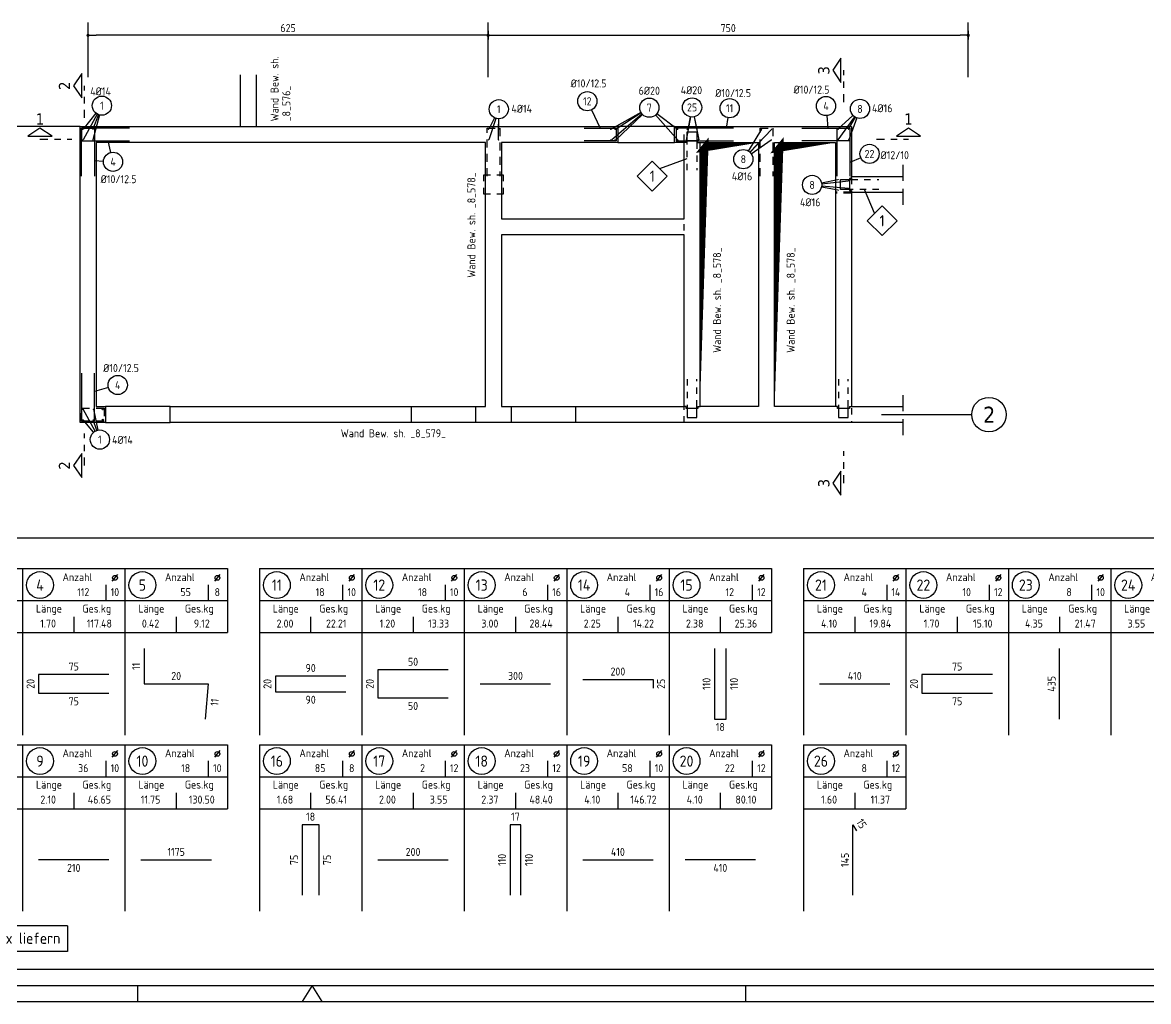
# Model space of a CAD drawing. Extents: x -17.6 to 69.4, y 0 to 29.7.
# Drawn here: x 21.25 to 38.84, y 0 to 15.29 of the extents above; entities that cross this region are included whole.
import ezdxf
from ezdxf.enums import TextEntityAlignment as Align

# ---------------------------------------------------------------- set-up
doc = ezdxf.new("R2010")
doc.units = 0
doc.header["$LTSCALE"] = 0.5
for name, pattern in [('AUSGEZOGEN', [1000.01, 1000, 0.01]), ('DASHDOTSMALL', [1.05, 0.5, -0.25, 0.05, -0.25]), ('DASHED', [0.75, 0.5, -0.25]), ('DOT', [0.175, 0.05, -0.125]), ('HIDDEN', [0.375, 0.25, -0.125]), ('HIDDEN2', [0.187, 0.125, -0.062]), ('STRICHPUNKT2', [0.55, 0.25, -0.125, 0.05, -0.125])]:
    doc.linetypes.add(name, pattern=pattern)
for name, color, linetype in [('ACHSEN', 7, 'Continuous'), ('BETON', 7, 'Continuous'), ('DG', 7, 'Continuous'), ('grau_dunkel', 7, 'Continuous'), ('HBT', 7, 'Continuous'), ('HILFE', 7, 'Continuous'), ('MASSE', 7, 'Continuous'), ('OBJEKT', 7, 'Continuous'), ('RAHMEN', 7, 'Continuous'), ('RND', 7, 'Continuous'), ('RND_BILD', 7, 'Continuous'), ('SCHNITTE', 7, 'Continuous'), ('SFP_Achsen', 7, 'Continuous'), ('TEXT', 7, 'Continuous'), ('VERDECKT', 7, 'Continuous')]:
    doc.layers.add(name, color=color, linetype=linetype)
doc.layers.add('NOPLOT', color=7, linetype='Continuous', plot=False)
doc.styles.add('helv', font='tahoma.ttf')
doc.styles.add('txt', font='isocp.shx')
doc.dimstyles.new('DOT_I', dxfattribs={"dimscale": 0.5, "dimtxt": 0.25, "dimasz": 0.25, "dimexe": 0.1, "dimexo": 0.3, "dimgap": 0.1, "dimtad": 1, "dimdec": 3, "dimzin": 3, "dimtxsty": 'txt', "dimblk": 'DOT', "dimblk1": 'DOT', "dimblk2": 'DOT', "dimsah": 1, "dimcen": 0.1, "dimse1": 1, "dimse2": 1, "dimazin": 0, "dimtfac": 1, "dimtdec": 4, "dimtix": 1, "dimtmove": 2, "dimatfit": 3, "dimfxl": 0, "dimtvp": 1, "dimtolj": 1, "dimtzin": 0, "dimarcsym": 0})

# ---------------------------------------------------------------- blocks, each defined once
blk = doc.blocks.new('SCHN-2')
at = {"layer": 'SCHNITTE', "color": 6, "linetype": 'Continuous'}
blk.add_lwpolyline([(0.378, 0.088), (0, 0.34), (-0.378, 0.088)], close=True, dxfattribs=at)
at = {"layer": 'SCHNITTE', "color": 1, "linetype": 'DASHDOTSMALL', "style": 'helv'}
blk.add_attdef('SCHN-2', text='', height=0.35, dxfattribs=at).set_placement((0, 0.45), align=Align.CENTER)
blk = doc.blocks.new('RND_HIN')
at = {"layer": 'RND', "color": 7, "linetype": 'Continuous'}
blk.add_circle((0, 0), 0.3, dxfattribs=at)
at = {"layer": 'RND', "color": 7, "linetype": 'Continuous', "style": 'txt'}
blk.add_attdef('POSI', text='', height=0.25, dxfattribs=at).set_placement((0, 0), align=Align.MIDDLE)
blk = doc.blocks.new('A1-19-0')
at = {"layer": 'RAHMEN', "color": 5}
blk.add_line((2, 0.5), (102.6, 0.5), dxfattribs=at)
at = {"layer": 'RAHMEN', "color": 7}
for p, q in [((46.1, 0), (46.1, 0.5)), ((65.1, 0), (65.1, 0.5))]:
    blk.add_line(p, q, dxfattribs=at)
at = {"layer": 'RAHMEN', "color": 7, "linetype": 'Continuous'}
for p, q in [((51.55, 0.5), (51.24, 0)), ((51.86, 0), (51.55, 0.5))]:
    blk.add_line(p, q, dxfattribs=at)
at = {"layer": 'RAHMEN'}
blk.add_line((0, 0), (103.1, 0), dxfattribs=at)
blk = doc.blocks.new('DOT')
at = {"layer": 'MASSE', "color": 7, "linetype": 'Continuous'}
for p, q in [((0, 0), (-1, 0)), ((0, 0.54), (0, -0.54))]:
    blk.add_line(p, q, dxfattribs=at)
at = {"layer": 'MASSE', "color": 7, "linetype": 'Continuous', "const_width": 0.2}
blk.add_lwpolyline([(-0.1, 0, 1), (0.1, 0, 1)], format="xyb", close=True, dxfattribs=at)
blk = doc.blocks.new('*D24')
at = {"layer": 'Defpoints', "color": 0, "linetype": 'AUSGEZOGEN', "transparency": 16777216}
for p in [(22.274, 15.094), (22.274, 15.094), (28.524, 15.094)]:
    blk.add_point(p, dxfattribs=at)
at = {"layer": 'MASSE', "color": 0, "linetype": 'AUSGEZOGEN', "lineweight": -2, "transparency": 16777216}
blk.add_line((28.399, 15.094), (22.399, 15.094), dxfattribs=at)
at = {"layer": 'MASSE', "color": 0, "linetype": 'AUSGEZOGEN', "lineweight": -2, "transparency": 16777216, "xscale": 0.125, "yscale": 0.125, "zscale": 0.125, "rotation": 180}
blk.add_blockref('DOT', (22.274, 15.094), dxfattribs=at)
at = {"layer": 'MASSE', "color": 0, "linetype": 'AUSGEZOGEN', "lineweight": -2, "transparency": 16777216, "xscale": 0.125, "yscale": 0.125, "zscale": 0.125}
blk.add_blockref('DOT', (28.524, 15.094), dxfattribs=at)
at = {"layer": 'MASSE', "color": 0, "linetype": 'AUSGEZOGEN', "transparency": 16777216, "insert": (25.399, 15.207), "char_height": 0.125, "attachment_point": 5, "style": 'txt'}
blk.add_mtext('\\A1;625', dxfattribs=at)
blk = doc.blocks.new('*D25')
at = {"layer": 'Defpoints', "color": 0, "linetype": 'AUSGEZOGEN', "transparency": 16777216}
for p in [(28.524, 15.094), (36.024, 15.094), (36.024, 15.094)]:
    blk.add_point(p, dxfattribs=at)
at = {"layer": 'MASSE', "color": 0, "linetype": 'AUSGEZOGEN', "lineweight": -2, "transparency": 16777216}
blk.add_line((28.649, 15.094), (35.899, 15.094), dxfattribs=at)
at = {"layer": 'MASSE', "color": 0, "linetype": 'AUSGEZOGEN', "lineweight": -2, "transparency": 16777216, "xscale": 0.125, "yscale": 0.125, "zscale": 0.125, "rotation": 180}
blk.add_blockref('DOT', (28.524, 15.094), dxfattribs=at)
at = {"layer": 'MASSE', "color": 0, "linetype": 'AUSGEZOGEN', "lineweight": -2, "transparency": 16777216, "xscale": 0.125, "yscale": 0.125, "zscale": 0.125}
blk.add_blockref('DOT', (36.024, 15.094), dxfattribs=at)
at = {"layer": 'MASSE', "color": 0, "linetype": 'AUSGEZOGEN', "transparency": 16777216, "insert": (32.274, 15.207), "char_height": 0.125, "attachment_point": 5, "style": 'txt'}
blk.add_mtext('\\A1;750', dxfattribs=at)
blk = doc.blocks.new('RND_LIS2')
at = {"layer": 'RND', "color": 3, "linetype": 'Continuous'}
for p, q in [((0, 0), (0, -5.2)), ((0, 0), (3.2, 0)), ((3.2, 0), (3.2, -2)), ((2.6, -0.503), (2.6, -1)), ((0, -1), (3.2, -1)), ((1.6, -1.503), (1.6, -2)), ((0, -2), (3.2, -2))]:
    blk.add_line(p, q, dxfattribs=at)
at = {"layer": 'RND', "color": 7, "linetype": 'Continuous'}
blk.add_line((2.805, -0.39), (2.973, -0.186), dxfattribs=at)
at = {"layer": 'RND', "color": 1, "linetype": 'Continuous'}
blk.add_circle((0.545, -0.513), 0.42, dxfattribs=at)
at = {"layer": 'RND', "color": 7, "linetype": 'Continuous'}
blk.add_circle((2.889, -0.288), 0.075, dxfattribs=at)
at = {"layer": 'RND', "color": 7, "linetype": 'Continuous', "style": 'txt'}
for s, p in [('Anzahl', (1.249, -0.391)), ('Länge', (0.42, -1.373)), ('Ges.kg', (1.872, -1.373))]:
    blk.add_text(s, height=0.25, dxfattribs=at).set_placement(p)
at = {"layer": 'RND', "color": 1, "linetype": 'Continuous', "style": 'txt'}
blk.add_attdef('POS1', text='', height=0.35, dxfattribs=at).set_placement((0.545, -0.513), align=Align.MIDDLE)
at = {"layer": 'RND', "color": 7, "linetype": 'Continuous', "style": 'txt'}
for tag, p in [('STK1', (1.897, -0.859)), ('DS1', (2.885, -0.859)), ('LANG1', (0.8, -1.841)), ('GEW', (2.4, -1.841))]:
    blk.add_attdef(tag, text='', height=0.25, dxfattribs=at).set_placement(p, align=Align.CENTER)
blk = doc.blocks.new('RND_SUM')
at = {"layer": 'RND', "color": 5, "linetype": 'Continuous'}
for p, q in [((0, 0), (0, 0.8)), ((11, 0.8), (0, 0.8)), ((11, 0.8), (11, 0)), ((11, 0), (0, 0))]:
    blk.add_line(p, q, dxfattribs=at)
at = {"layer": 'RND', "color": 1, "linetype": 'Continuous', "style": 'txt'}
for s, p in [('Rundstahl', (0.292, 0.235)), ('kg', (6.483, 0.235))]:
    blk.add_text(s, height=0.35, dxfattribs=at).set_placement(p)
blk.add_text('x liefern', height=0.35, dxfattribs=at).set_placement((10.784, 0.235), align=Align.RIGHT)
for tag, p in [('RND-S', (6.203, 0.235)), ('RND-Z', (8.59, 0.235))]:
    blk.add_attdef(tag, text='', height=0.35, dxfattribs=at).set_placement(p, align=Align.RIGHT)

msp = doc.modelspace()

# ---------------------------------------------------------------- linework, layer by layer
at = {"layer": 'ACHSEN', "color": 140, "linetype": 'AUSGEZOGEN'}
for p, q in [((22.274, 14.439), (22.274, 15.294)), ((28.524, 14.439), (28.524, 15.294)), ((36.024, 14.439), (36.024, 15.294)), ((34.667, 9.168), (36.077, 9.168))]:
    msp.add_line(p, q, dxfattribs=at)
at = {"layer": 'BETON', "color": 6, "linetype": 'AUSGEZOGEN', "lineweight": -2}
for p, q in [((22.149, 9.043), (22.149, 13.668)), ((22.149, 13.668), (30.549, 13.668)), ((30.549, 13.668), (30.549, 13.418)), ((31.434, 13.418), (31.434, 13.668)), ((31.434, 13.668), (34.199, 13.668)), ((34.199, 13.668), (34.199, 12.888)), ((28.484, 13.418), (22.399, 13.418)), ((22.399, 13.418), (22.4, 9.293)), ((28.484, 9.293), (28.484, 13.418)), ((30.549, 13.418), (28.734, 13.418)), ((28.734, 13.418), (28.734, 12.228)), ((31.584, 13.418), (31.434, 13.418)), ((31.584, 12.228), (31.584, 13.418)), ((34.199, 12.888), (35.003, 12.888)), ((35.003, 12.638), (34.199, 12.638)), ((34.199, 12.638), (34.199, 9.293)), ((28.734, 12.228), (31.584, 12.228)), ((31.584, 11.978), (28.734, 11.978)), ((28.734, 11.978), (28.734, 9.293)), ((31.584, 9.293), (31.584, 11.978)), ((22.4, 9.293), (22.549, 9.293)), ((22.549, 9.293), (22.549, 9.043)), ((28.334, 9.043), (28.334, 9.293)), ((28.334, 9.293), (28.484, 9.293)), ((28.734, 9.293), (28.884, 9.293)), ((28.884, 9.293), (28.884, 9.043)), ((29.894, 9.043), (29.894, 9.293)), ((29.894, 9.293), (31.584, 9.293)), ((34.199, 9.293), (35.003, 9.293)), ((22.549, 9.043), (22.149, 9.043)), ((28.884, 9.043), (28.334, 9.043)), ((35.003, 9.043), (29.894, 9.043))]:
    msp.add_line(p, q, dxfattribs=at)
for points in [[(31.834, 9.293), (31.834, 13.418), (32.749, 13.418), (32.749, 9.293)], [(23.559, 9.293), (27.324, 9.293), (27.324, 9.043), (23.559, 9.043)]]:
    msp.add_lwpolyline(points, close=True, dxfattribs=at)
msp.add_lwpolyline([(32.999, 13.418), (33.949, 13.418), (33.949, 9.293), (33, 9.293), (33, 13.418)], dxfattribs=at)
at = {"layer": 'DG', "color": 7, "linetype": 'DOT', "lineweight": -2}
for points in [[(31.584, 13.668), (34.199, 13.668), (34.199, 9.043), (31.584, 9.043), (31.584, 13.668)], [(31.834, 13.418), (32.749, 13.418), (32.749, 9.293), (31.834, 9.293), (31.834, 13.418)], [(32.999, 13.418), (33.949, 13.418), (33.949, 9.293), (32.999, 9.293), (32.999, 13.418)]]:
    msp.add_lwpolyline(points, dxfattribs=at)
msp.add_lwpolyline([(28.459, 12.913), (28.759, 12.913), (28.759, 12.613), (28.459, 12.613)], close=True, dxfattribs=at)
at = {"layer": 'grau_dunkel', "color": 21}
for points in [[(31.834, 9.293, 0, 0.134, 0), (31.901, 13.417, 0, 0, 0), (31.841, 13.344, 0.149, 0, 0), (32.749, 13.418, 0, 0, 0)], [(33, 9.293, 0, 0.139, 0), (33.069, 13.417, 0, 0, 0), (33.006, 13.341, 0.155, 0, 0), (33.949, 13.418, 0, 0, 0)]]:
    msp.add_lwpolyline(points, format="xyseb", dxfattribs=at)
at = {"layer": 'HBT', "color": 102, "linetype": 'AUSGEZOGEN'}
for p, q in [((31.616, 13.418), (31.584, 13.418)), ((31.802, 13.418), (31.834, 13.418)), ((34.199, 12.856), (34.199, 12.888)), ((34.199, 12.67), (34.199, 12.638)), ((31.616, 9.293), (31.584, 9.293)), ((31.802, 9.293), (31.834, 9.293)), ((33.981, 9.293), (33.949, 9.293)), ((34.167, 9.293), (34.199, 9.293))]:
    msp.add_line(p, q, dxfattribs=at)
at = {"layer": 'HBT', "color": 1, "linetype": 'AUSGEZOGEN'}
for points in [[(31.632, 13.448), (31.632, 13.588), (31.786, 13.588), (31.786, 13.448)], [(31.632, 13.448), (31.632, 13.588), (31.786, 13.588), (31.786, 13.448)], [(34.169, 12.686), (34.029, 12.686), (34.029, 12.84), (34.169, 12.84)], [(34.169, 12.686), (34.029, 12.686), (34.029, 12.84), (34.169, 12.84)], [(31.632, 9.263), (31.632, 9.123), (31.786, 9.123), (31.786, 9.263)], [(33.997, 9.263), (33.997, 9.123), (34.151, 9.123), (34.151, 9.263)]]:
    msp.add_lwpolyline(points, dxfattribs=at)
at = {"layer": 'HBT', "color": 102, "linetype": 'AUSGEZOGEN'}
for points in [[(31.802, 13.418), (31.802, 13.448), (31.616, 13.448), (31.616, 13.418)], [(34.199, 12.856), (34.169, 12.856), (34.169, 12.67), (34.199, 12.67)], [(31.802, 9.293), (31.802, 9.263), (31.616, 9.263), (31.616, 9.293)], [(34.167, 9.293), (34.167, 9.263), (33.981, 9.263), (33.981, 9.293)]]:
    msp.add_lwpolyline(points, dxfattribs=at)
at = {"layer": 'HBT', "color": 1, "linetype": 'HIDDEN2'}
for points in [[(31.632, 12.988), (31.632, 13.418), (31.632, 13.448)], [(31.786, 13.448), (31.786, 13.418), (31.786, 12.988)], [(34.169, 12.84), (34.199, 12.84), (34.629, 12.84)], [(34.629, 12.686), (34.199, 12.686), (34.169, 12.686)], [(31.632, 9.723), (31.632, 9.293), (31.632, 9.263)], [(31.786, 9.263), (31.786, 9.293), (31.786, 9.723)], [(33.997, 9.723), (33.997, 9.293), (33.997, 9.263)], [(34.151, 9.263), (34.151, 9.293), (34.151, 9.723)], [(31.632, 9.263), (31.632, 9.123), (31.786, 9.123), (31.786, 9.263)], [(33.997, 9.263), (33.997, 9.123), (34.151, 9.123), (34.151, 9.263)]]:
    msp.add_lwpolyline(points, dxfattribs=at)
at = {"layer": 'HBT', "color": 1, "linetype": 'Continuous'}
for points in [[(30.854, 12.894), (31.087, 13.128), (31.321, 12.894), (31.087, 12.661)], [(34.446, 12.198), (34.679, 12.431), (34.912, 12.198), (34.679, 11.965)]]:
    msp.add_lwpolyline(points, close=True, dxfattribs=at)
at = {"layer": 'HILFE', "color": 102, "linetype": 'AUSGEZOGEN'}
for p, q in [((31.204, 13.011), (31.632, 13.169)), ((34.562, 12.315), (34.405, 12.686))]:
    msp.add_line(p, q, dxfattribs=at)
at = {"layer": 'HILFE', "color": 102, "linetype": 'DASHED'}
for p, q in [((35.003, 13.069), (35.003, 12.394)), ((35.003, 9.474), (35.003, 8.799))]:
    msp.add_line(p, q, dxfattribs=at)
at = {"layer": 'NOPLOT', "color": 191, "linetype": 'AUSGEZOGEN'}
msp.add_line((22.149, 13.668), (20.789, 13.668), dxfattribs=at)
at = {"layer": 'OBJEKT', "color": 7, "linetype": 'AUSGEZOGEN'}
for p, q in [((24.649, 14.479), (24.649, 13.668)), ((24.899, 14.479), (24.899, 13.668)), ((31.434, 13.668), (30.549, 13.668)), ((30.549, 13.418), (31.434, 13.418)), ((23.559, 9.293), (22.549, 9.293)), ((27.324, 9.293), (28.334, 9.293)), ((28.884, 9.293), (29.894, 9.293)), ((22.549, 9.043), (23.559, 9.043)), ((28.334, 9.043), (27.324, 9.043)), ((29.894, 9.043), (28.884, 9.043))]:
    msp.add_line(p, q, dxfattribs=at)
at = {"layer": 'RND', "color": 102, "linetype": 'AUSGEZOGEN'}
for p, q in [((30.138, 13.928), (30.274, 13.643)), ((22.397, 13.878), (22.196, 13.626)), ((22.418, 13.864), (22.196, 13.46)), ((22.436, 13.855), (22.347, 13.626)), ((22.452, 13.85), (22.347, 13.46)), ((28.623, 13.805), (28.534, 13.626)), ((28.644, 13.797), (28.534, 13.46)), ((28.687, 13.79), (28.683, 13.626)), ((28.688, 13.79), (28.683, 13.46)), ((30.911, 13.89), (30.446, 13.627)), ((30.928, 13.866), (30.456, 13.459)), ((30.933, 13.859), (30.515, 13.457)), ((30.915, 13.882), (30.522, 13.63)), ((31.14, 13.85), (31.491, 13.449)), ((31.161, 13.873), (31.478, 13.634)), ((31.684, 13.82), (31.619, 13.458)), ((31.682, 13.82), (31.643, 13.623)), ((31.741, 13.82), (31.814, 13.462)), ((31.742, 13.821), (31.785, 13.625)), ((32.27, 13.808), (32.24, 13.643)), ((33.815, 13.84), (33.833, 13.643)), ((34.223, 13.843), (33.988, 13.626)), ((34.246, 13.822), (33.988, 13.46)), ((34.258, 13.815), (34.149, 13.626)), ((34.282, 13.803), (34.159, 13.46)), ((32.59, 13.286), (32.8, 13.626)), ((32.614, 13.268), (32.956, 13.626)), ((22.63, 13.263), (22.586, 13.443)), ((32.615, 13.267), (32.8, 13.46)), ((32.634, 13.244), (32.946, 13.46)), ((22.515, 13.125), (22.374, 13.132)), ((34.344, 13.182), (34.174, 13.108)), ((33.732, 12.787), (33.988, 12.841)), ((33.733, 12.729), (33.993, 12.679)), ((33.734, 12.774), (34.154, 12.822)), ((33.735, 12.744), (34.154, 12.707)), ((22.594, 9.59), (22.374, 9.527)), ((22.387, 8.909), (22.196, 9.252)), ((22.43, 8.925), (22.363, 9.252)), ((22.362, 8.892), (22.196, 9.086)), ((22.411, 8.92), (22.353, 9.086))]:
    msp.add_line(p, q, dxfattribs=at)
at = {"layer": 'RND', "color": 1, "linetype": 'AUSGEZOGEN'}
for points in [[(22.924, 13.643), (22.174, 13.643), (22.174, 13.443), (22.924, 13.443)], [(22.174, 12.893), (22.174, 13.643), (22.374, 13.643), (22.374, 12.893)], [(30.024, 13.643), (30.524, 13.643), (30.524, 13.443), (30.024, 13.443)], [(32.359, 13.643), (31.459, 13.643), (31.459, 13.443), (32.359, 13.443)], [(33.424, 13.643), (34.174, 13.643), (34.174, 13.443), (33.424, 13.443)], [(33.974, 12.893), (33.974, 13.643), (34.174, 13.643), (34.174, 12.893)], [(22.174, 9.818), (22.174, 9.068), (22.374, 9.068), (22.374, 9.818)]]:
    msp.add_lwpolyline(points, dxfattribs=at)
at = {"layer": 'RND', "color": 7, "linetype": 'AUSGEZOGEN'}
for points, const_width in [([(22.186, 13.626, 1), (22.196, 13.626, 1)], 0.01), ([(22.347, 13.626, 1), (22.357, 13.626, 1)], 0.01), ([(28.524, 13.626, 1), (28.534, 13.626, 1)], 0.01), ([(28.683, 13.626, 1), (28.693, 13.626, 1)], 0.01), ([(30.435, 13.626, 1), (30.447, 13.626, 1)], 0.0125), ([(30.501, 13.626, 1), (30.513, 13.626, 1)], 0.0125), ([(31.478, 13.626, 1), (31.49, 13.626, 1)], 0.0125), ([(31.629, 13.626, 1), (31.641, 13.626, 1)], 0.0125), ([(31.78, 13.626, 1), (31.793, 13.626, 1)], 0.0125), ([(32.79, 13.626, 1), (32.8, 13.626, 1)], 0.01), ([(32.946, 13.626, 1), (32.956, 13.626, 1)], 0.01), ([(33.988, 13.626, 1), (33.998, 13.626, 1)], 0.01), ([(34.149, 13.626, 1), (34.159, 13.626, 1)], 0.01), ([(22.186, 13.46, 1), (22.196, 13.46, 1)], 0.01), ([(22.347, 13.46, 1), (22.357, 13.46, 1)], 0.01), ([(28.524, 13.46, 1), (28.534, 13.46, 1)], 0.01), ([(28.683, 13.46, 1), (28.693, 13.46, 1)], 0.01), ([(30.435, 13.459, 1), (30.447, 13.459, 1)], 0.0125), ([(30.501, 13.459, 1), (30.513, 13.459, 1)], 0.0125), ([(31.478, 13.459, 1), (31.49, 13.459, 1)], 0.0125), ([(31.614, 13.459, 1), (31.626, 13.459, 1)], 0.0125), ([(31.8, 13.459, 1), (31.813, 13.459, 1)], 0.0125), ([(32.79, 13.46, 1), (32.8, 13.46, 1)], 0.01), ([(32.946, 13.46, 1), (32.956, 13.46, 1)], 0.01), ([(33.988, 13.46, 1), (33.998, 13.46, 1)], 0.01), ([(34.149, 13.46, 1), (34.159, 13.46, 1)], 0.01), ([(33.988, 12.841, 1), (33.998, 12.841, 1)], 0.01), ([(33.988, 12.674, 1), (33.998, 12.674, 1)], 0.01), ([(34.149, 12.827, 1), (34.159, 12.827, 1)], 0.01), ([(34.149, 12.702, 1), (34.159, 12.702, 1)], 0.01), ([(22.186, 9.252, 1), (22.196, 9.252, 1)], 0.01), ([(22.353, 9.252, 1), (22.363, 9.252, 1)], 0.01), ([(22.186, 9.086, 1), (22.196, 9.086, 1)], 0.01), ([(22.353, 9.086, 1), (22.363, 9.086, 1)], 0.01)]:
    msp.add_lwpolyline(points, format="xyb", close=True, dxfattribs=dict(at, const_width=const_width))
at = {"layer": 'RND', "color": 7, "linetype": 'HIDDEN'}
for points in [[(28.509, 12.893), (28.509, 13.643), (28.709, 13.643), (28.709, 12.893)], [(32.774, 12.893), (32.774, 13.643), (32.974, 13.643), (32.974, 12.893)]]:
    msp.add_lwpolyline(points, dxfattribs=at)
msp.add_lwpolyline([(22.524, 9.068), (22.174, 9.068), (22.174, 9.268), (22.524, 9.268)], close=True, dxfattribs=at)
at = {"layer": 'RND', "color": 7, "linetype": 'AUSGEZOGEN'}
for centre in [(22.505, 9.252), (22.505, 9.086)]:
    msp.add_circle(centre, 0.01, dxfattribs=at)
at = {"layer": 'RND_BILD', "color": 1, "linetype": 'AUSGEZOGEN'}
for points in [[(23.15, 5.512), (23.15, 4.96), (24.152, 4.96), (24.104, 4.412)], [(32.061, 5.512), (32.061, 4.412), (32.241, 4.412), (32.241, 5.512)], [(37.451, 4.412), (37.451, 5.512)], [(22.601, 5.108), (21.501, 5.108), (21.501, 4.815), (22.601, 4.815)], [(27.901, 5.182), (26.801, 5.182), (26.801, 4.742), (27.901, 4.742)], [(36.401, 5.108), (35.301, 5.108), (35.301, 4.815), (36.401, 4.815)], [(26.301, 5.084), (25.201, 5.084), (25.201, 4.839), (26.301, 4.839)], [(28.401, 4.962), (29.501, 4.962)], [(30.001, 5.03), (31.101, 5.03), (31.101, 4.893)], [(33.701, 4.962), (34.801, 4.962)], [(25.883, 1.662), (25.883, 2.762), (25.619, 2.762), (25.619, 1.662)], [(29.036, 1.662), (29.036, 2.762), (28.866, 2.762), (28.866, 1.662)], [(34.222, 1.662), (34.222, 2.762), (34.28, 2.664)], [(22.601, 2.212), (21.501, 2.212)], [(23.101, 2.212), (24.201, 2.212)], [(26.801, 2.212), (27.901, 2.212)], [(30.001, 2.212), (31.101, 2.212)], [(32.701, 2.212), (31.601, 2.212)]]:
    msp.add_lwpolyline(points, dxfattribs=at)
at = {"layer": 'SCHNITTE', "color": 6, "linetype": 'STRICHPUNKT2'}
for p, q in [((34.08, 14.047), (34.08, 14.547)), ((22.219, 13.806), (22.219, 14.306)), ((21.523, 13.473), (22.023, 13.473)), ((34.59, 13.473), (35.09, 13.473)), ((22.219, 8.373), (22.219, 8.873)), ((34.08, 8.098), (34.08, 8.598))]:
    msp.add_line(p, q, dxfattribs=at)
at = {"layer": 'SFP_Achsen', "color": 7, "linetype": 'AUSGEZOGEN'}
msp.add_circle((36.348, 9.168), 0.27, dxfattribs=at)
at = {"layer": 'TEXT', "color": 1, "linetype": 'AUSGEZOGEN'}
msp.add_lwpolyline([(16.199, 7.244), (41.721, 7.244), (41.721, 0.5), (16.199, 0.5)], close=True, dxfattribs=at)
at = {"layer": 'VERDECKT', "color": 7, "linetype": 'HIDDEN', "lineweight": 70}
msp.add_line((34.199, 12.638), (33.949, 12.638), dxfattribs=at)

# ---------------------------------------------------------------- block references
at = {"layer": 'RAHMEN', "color": 7, "linetype": 'AUSGEZOGEN', "xscale": 0.5, "yscale": 0.5, "zscale": 0.5}
msp.add_blockref('A1-19-0', (0, 0), dxfattribs=at)
at = {"layer": 'RND', "color": 7, "linetype": 'AUSGEZOGEN', "xscale": 0.5, "yscale": 0.5, "zscale": 0.5}
for p, values in [((22.49, 13.995), {'POSI': '1'}), ((28.69, 13.94), {'POSI': '1'}), ((30.074, 14.064), {'POSI': '12'}), ((31.042, 13.963), {'POSI': '7'}), ((31.71, 13.967), {'POSI': '25'}), ((32.297, 13.955), {'POSI': '11'}), ((33.802, 13.989), {'POSI': '4'}), ((34.333, 13.944), {'POSI': '8'}), ((34.482, 13.241), {'POSI': '22'}), ((22.665, 13.118), {'POSI': '4'}), ((32.511, 13.159), {'POSI': '8'}), ((33.585, 12.757), {'POSI': '8'}), ((22.738, 9.631), {'POSI': '4'}), ((22.459, 8.778), {'POSI': '1'})]:
    msp.add_blockref('RND_HIN', p, dxfattribs=at).add_auto_attribs(values)
at = {"layer": 'RND_BILD', "color": 7, "linetype": 'AUSGEZOGEN', "xscale": 0.5, "yscale": 0.5, "zscale": 0.5}
for name, p, values in [('RND_LIS2', (19.651, 6.762), {'POS1': '3', 'STK1': '18', 'DS1': '10', 'LANG1': '8.10', 'GEW': '89.96'}), ('RND_LIS2', (21.251, 6.762), {'POS1': '4', 'STK1': '112', 'DS1': '10', 'LANG1': '1.70', 'GEW': '117.48'}), ('RND_LIS2', (22.851, 6.762), {'POS1': '5', 'STK1': '55', 'DS1': '8', 'LANG1': '0.42', 'GEW': '9.12'}), ('RND_LIS2', (24.951, 6.762), {'POS1': '11', 'STK1': '18', 'DS1': '10', 'LANG1': '2.00', 'GEW': '22.21'}), ('RND_LIS2', (26.551, 6.762), {'POS1': '12', 'STK1': '18', 'DS1': '10', 'LANG1': '1.20', 'GEW': '13.33'}), ('RND_LIS2', (28.151, 6.762), {'POS1': '13', 'STK1': '6', 'DS1': '16', 'LANG1': '3.00', 'GEW': '28.44'}), ('RND_LIS2', (29.751, 6.762), {'POS1': '14', 'STK1': '4', 'DS1': '16', 'LANG1': '2.25', 'GEW': '14.22'}), ('RND_LIS2', (31.351, 6.762), {'POS1': '15', 'STK1': '12', 'DS1': '12', 'LANG1': '2.38', 'GEW': '25.36'}), ('RND_LIS2', (35.051, 6.762), {'POS1': '22', 'STK1': '10', 'DS1': '12', 'LANG1': '1.70', 'GEW': '15.10'}), ('RND_LIS2', (36.651, 6.762), {'POS1': '23', 'STK1': '8', 'DS1': '10', 'LANG1': '4.35', 'GEW': '21.47'}), ('RND_LIS2', (38.251, 6.762), {'POS1': '24', 'STK1': '164', 'DS1': '8', 'LANG1': '3.55', 'GEW': '229.97'}), ('RND_LIS2', (19.651, 4.012), {'POS1': '8', 'STK1': '10', 'DS1': '16', 'LANG1': '4.80', 'GEW': '75.84'}), ('RND_LIS2', (21.251, 4.012), {'POS1': '9', 'STK1': '36', 'DS1': '10', 'LANG1': '2.10', 'GEW': '46.65'}), ('RND_LIS2', (22.851, 4.012), {'POS1': '10', 'STK1': '18', 'DS1': '10', 'LANG1': '11.75', 'GEW': '130.50'}), ('RND_LIS2', (24.951, 4.012), {'POS1': '16', 'STK1': '85', 'DS1': '8', 'LANG1': '1.68', 'GEW': '56.41'}), ('RND_LIS2', (26.551, 4.012), {'POS1': '17', 'STK1': '2', 'DS1': '12', 'LANG1': '2.00', 'GEW': '3.55'}), ('RND_LIS2', (28.151, 4.012), {'POS1': '18', 'STK1': '23', 'DS1': '12', 'LANG1': '2.37', 'GEW': '48.40'}), ('RND_LIS2', (29.751, 4.012), {'POS1': '19', 'STK1': '58', 'DS1': '10', 'LANG1': '4.10', 'GEW': '146.72'}), ('RND_LIS2', (31.351, 4.012), {'POS1': '20', 'STK1': '22', 'DS1': '12', 'LANG1': '4.10', 'GEW': '80.10'}), ('RND_LIS2', (33.451, 4.012), {'POS1': '26', 'STK1': '8', 'DS1': '12', 'LANG1': '1.60', 'GEW': '11.37'}), ('RND_SUM', (16.451, 0.783), {'RND-S': '1450.62', 'RND-Z': '1'})]:
    msp.add_blockref(name, p, dxfattribs=at).add_auto_attribs(values)
at = {"layer": 'RND_BILD', "color": 6, "linetype": 'AUSGEZOGEN', "xscale": 0.5, "yscale": 0.5, "zscale": 0.5}
msp.add_blockref('RND_LIS2', (33.451, 6.762), dxfattribs=at).add_auto_attribs({'POS1': '21', 'STK1': '4', 'DS1': '14', 'LANG1': '4.10', 'GEW': '19.84'})
at = {"layer": 'SCHNITTE', "color": 6, "linetype": 'STRICHPUNKT2', "xscale": 0.5, "yscale": 0.5, "zscale": 0.5, "rotation": 90}
for p, values in [((34.08, 14.547), {'SCHN-2': '3'}), ((22.219, 14.306), {'SCHN-2': '2'}), ((22.219, 8.373), {'SCHN-2': '2'}), ((34.08, 8.098), {'SCHN-2': '3'})]:
    msp.add_blockref('SCHN-2', p, dxfattribs=at).add_auto_attribs(values)
at = {"layer": 'SCHNITTE', "color": 6, "linetype": 'STRICHPUNKT2', "xscale": 0.5, "yscale": 0.5, "zscale": 0.5}
for p in [(21.523, 13.473), (35.09, 13.473)]:
    msp.add_blockref('SCHN-2', p, dxfattribs=at).add_auto_attribs({'SCHN-2': '1'})

# ---------------------------------------------------------------- texts
at = {"layer": 'HBT', "color": 1, "linetype": 'Continuous', "style": 'txt'}
for p in [(31.087, 12.806), (34.679, 12.11)]:
    msp.add_attdef('1', text='?', height=0.175, dxfattribs=at).set_placement(p, align=Align.CENTER)
at = {"layer": 'RND_BILD', "color": 7, "linetype": 'AUSGEZOGEN', "style": 'txt'}
for s, p in [('75', (22.051, 5.233)), ('50', (27.351, 5.307)), ('75', (35.851, 5.233)), ('20', (23.651, 5.085)), ('90', (25.751, 5.209)), ('300', (28.951, 5.087)), ('200', (30.551, 5.155)), ('410', (34.251, 5.087)), ('75', (22.051, 4.69)), ('90', (25.751, 4.714)), ('75', (35.851, 4.69)), ('50', (27.351, 4.617)), ('18', (32.151, 4.287)), ('18', (25.751, 2.887)), ('17', (28.951, 2.887)), ('1175', (23.651, 2.337)), ('200', (27.351, 2.337)), ('410', (30.551, 2.337)), ('410', (32.151, 2.087))]:
    msp.add_text(s, height=0.125, dxfattribs=at).set_placement(p, align=Align.MIDDLE)
for s, rotation, p in [('11', 90, (23.025, 5.236)), ('20', 90, (21.376, 4.962)), ('20', 90, (25.076, 4.962)), ('20', 90, (26.676, 4.962)), ('25', 90, (31.226, 4.962)), ('110', 90, (31.936, 4.962)), ('110', 90, (32.366, 4.962)), ('20', 90, (35.176, 4.962)), ('435', 90, (37.326, 4.962)), ('11', 85, (24.252, 4.675)), ('15', 300.7716, (34.358, 2.777)), ('110', 90, (28.741, 2.212)), ('110', 90, (29.161, 2.212)), ('145', 90, (34.097, 2.212)), ('210', 360, (22.051, 2.087)), ('75', 90, (25.494, 2.212)), ('75', 90, (26.008, 2.212))]:
    msp.add_text(s, height=0.125, rotation=rotation, dxfattribs=at).set_placement(p, align=Align.MIDDLE)
at = {"layer": 'SFP_Achsen', "color": 6, "linetype": 'AUSGEZOGEN', "style": 'helv'}
msp.add_text('2', height=0.25, dxfattribs=at).set_placement((36.257, 9.042))
at = {"layer": 'TEXT', "color": 7, "linetype": 'AUSGEZOGEN', "style": 'txt'}
for s, p in [('Wand Bew. sh. ', (25.25, 13.75)), ('_8_576_', (25.434, 13.75)), ('Wand Bew. sh. _8_578_', (28.325, 11.307)), ('Wand Bew. sh. _8_578_', (32.162, 10.134)), ('Wand Bew. sh. _8_578_', (33.313, 10.134))]:
    msp.add_text(s, height=0.125, rotation=90, dxfattribs=at).set_placement(p)
for s, p in [('4%%C14', (22.309, 14.156)), ('%%C10/12.5', (29.814, 14.28)), ('6%%C20', (30.876, 14.166)), ('4%%C20', (31.532, 14.174)), ('%%C10/12.5', (32.072, 14.129)), ('%%C10/12.5', (33.297, 14.183)), ('4%%C14', (28.887, 13.884)), ('4%%C16', (34.521, 13.892)), ('%%C12/10', (34.654, 13.159)), ('%%C10/12.5', (22.471, 12.784)), ('4%%C16', (32.331, 12.829)), ('4%%C16', (33.396, 12.423)), ('%%C10/12.5', (22.51, 9.833)), ('4%%C14', (22.65, 8.711)), ('Wand Bew. sh. _8_579_', (26.222, 8.814))]:
    msp.add_text(s, height=0.125, dxfattribs=at).set_placement(p)

# ---------------------------------------------------------------- dimensions: what is measured, and where the dimension line sits
at = {"layer": 'MASSE', "color": 7, "linetype": 'AUSGEZOGEN'}
for base, p2, picture, middle in [((22.274, 15.094), (22.274, 15.094), '*D24', (25.399, 15.207)), ((36.024, 15.094), (36.024, 15.094), '*D25', (32.274, 15.207))]:
    dim = msp.add_linear_dim(base=base, p1=(28.524, 15.094), p2=p2, dimstyle='DOT_I', override={"dimdec": 0, "dimlfac": 100}, dxfattribs=at)
    dim.commit()
    dim.dimension.update_dxf_attribs({"geometry": picture, "text_midpoint": middle})

doc.saveas('drawing.dxf')
